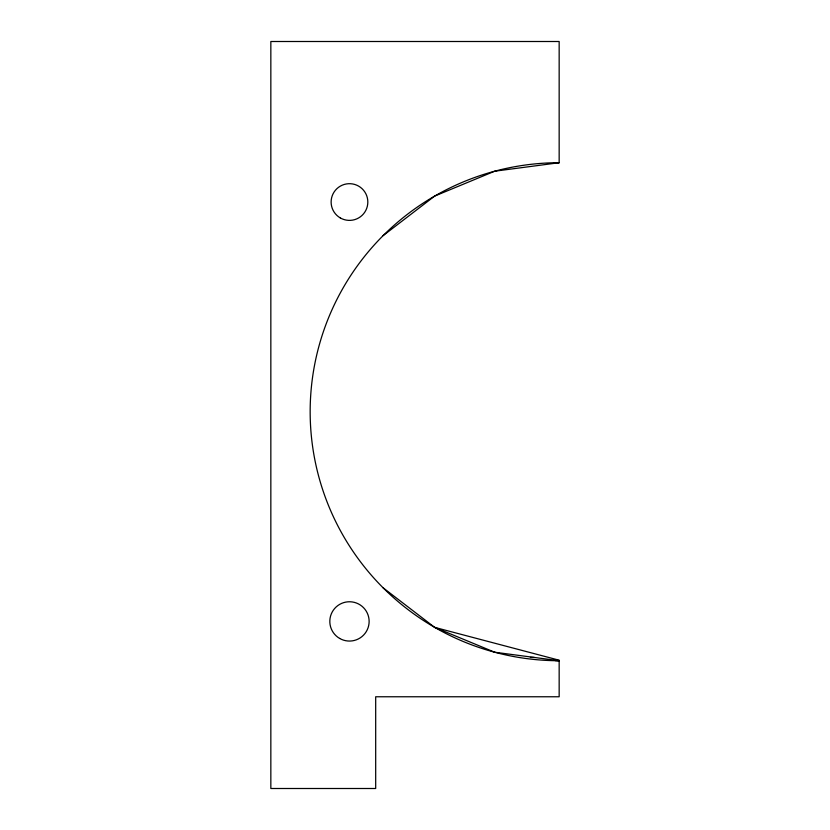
<?xml version="1.0" encoding="UTF-8"?>
<svg xmlns="http://www.w3.org/2000/svg" width="830" height="830" viewBox="0 0 830 830"><rect width="100%" height="100%" fill="white"/><g stroke="black" fill="none" stroke-linecap="round" stroke-linejoin="round"><path stroke-width="1.25" d="M383.087 235.658L434.661 196.088L494.711 171.208L559.161 162.722L559.161 41.5L270.839 41.5L270.839 788.5L375.689 788.5L375.689 696.764L559.161 696.764L559.161 660.213L434.661 627.366L383.087 587.796M555.312 162.722L559.161 162.722A249 249 0 0 0 310.161 411.721A249 249 0 0 0 559.161 660.722L555 660.514M530.391 657.443L534.271 657.443M555.301 660.452L559.161 660.452M557.594 660.514L494.711 652.235L434.661 627.366M340.3 217.927A18.343 18.343 0 0 0 367.825 202.043A18.343 18.343 0 0 0 340.3 186.148A18.343 18.343 0 0 0 340.3 217.927M339.646 638.436A19.661 19.661 0 0 0 369.132 621.411A19.661 19.661 0 0 0 339.646 604.385A19.661 19.661 0 0 0 339.646 638.436"/></g></svg>
